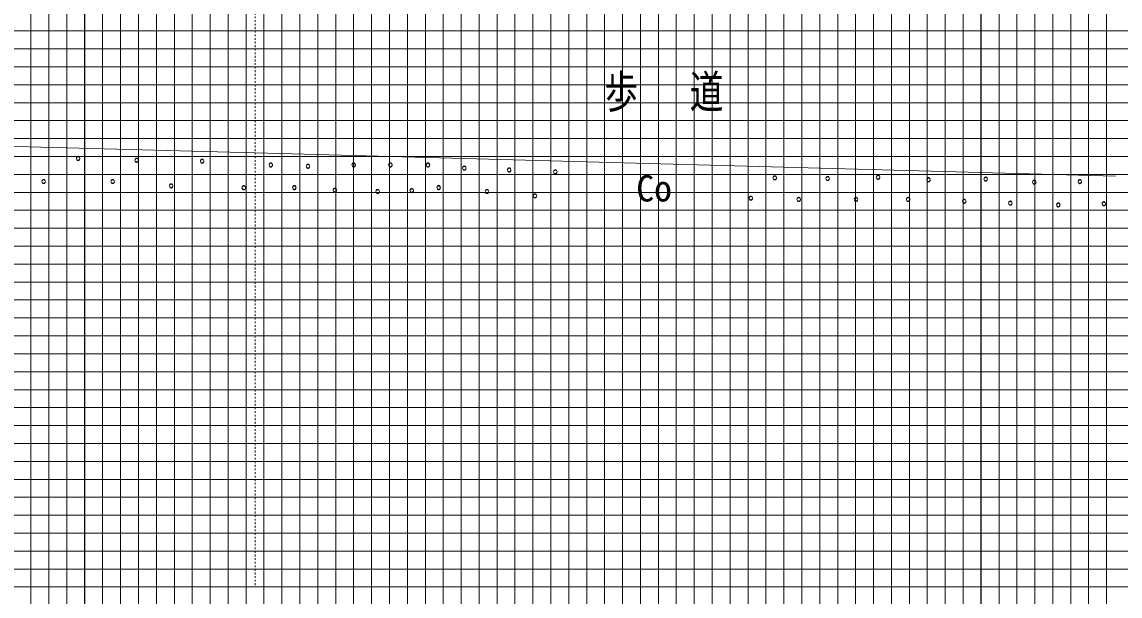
# Model space of a CAD drawing. Units: millimetres on the paper. Extents: x -400 to 400, y -1955 to 275.
# Drawn here: x -104 to -42.8, y -213.5 to -181.5 of the extents above; entities that cross this region are included whole.
import ezdxf
from ezdxf.enums import TextEntityAlignment as Align

# ---------------------------------------------------------------- set-up
doc = ezdxf.new("R2010")
doc.units = ezdxf.units.MM
doc.linetypes.add('DASHED_DOTTED', pattern=[9.25, 6, -1.5, 0.25, -1.5])
doc.linetypes.add('LONG_DASHED_DOTTED', pattern=[15.25, 12, -1.5, 0.25, -1.5])
doc.layers.add('0-0', color=7, linetype='Continuous')
doc.layers.add('0-1_レイヤ1', color=7, linetype='Continuous', lineweight=13)
doc.styles.add('ＭＳ ゴシック', font='')
doc.styles.get('ＭＳ ゴシック').set_extended_font_data('MS Gothic')

# ---------------------------------------------------------------- blocks, each defined once
blk = doc.blocks.new('EVOBLK_2011051147_62')
at = {"layer": '0-1_レイヤ1', "color": 131}
for p, q in [((317, 22), (317, 572)), ((318, 22), (318, 572)), ((319, 22), (319, 572)), ((321, 22), (321, 572)), ((322, 22), (322, 572)), ((323, 22), (323, 572)), ((324, 22), (324, 572)), ((325, 22), (325, 572)), ((326, 22), (326, 572)), ((327, 22), (327, 572)), ((328, 22), (328, 572)), ((329, 22), (329, 572)), ((331, 22), (331, 572)), ((332, 22), (332, 572)), ((333, 22), (333, 572)), ((334, 22), (334, 572)), ((335, 22), (335, 572)), ((336, 22), (336, 572)), ((337, 22), (337, 572)), ((338, 22), (338, 572)), ((339, 22), (339, 572)), ((341, 22), (341, 572)), ((342, 22), (342, 572)), ((343, 22), (343, 572)), ((344, 22), (344, 572)), ((345, 22), (345, 572)), ((346, 22), (346, 572)), ((347, 22), (347, 572)), ((348, 22), (348, 572)), ((349, 22), (349, 572)), ((351, 22), (351, 572)), ((352, 22), (352, 572)), ((353, 22), (353, 572)), ((354, 22), (354, 572)), ((355, 22), (355, 572)), ((356, 22), (356, 572)), ((357, 22), (357, 572)), ((358, 22), (358, 572)), ((359, 22), (359, 572)), ((361, 22), (361, 572)), ((362, 22), (362, 572)), ((363, 22), (363, 572)), ((364, 22), (364, 572)), ((365, 22), (365, 572)), ((366, 22), (366, 572)), ((367, 22), (367, 572)), ((368, 22), (368, 572)), ((369, 22), (369, 572)), ((371, 22), (371, 572)), ((372, 22), (372, 572)), ((373, 22), (373, 572)), ((374, 22), (374, 572)), ((375, 22), (375, 572)), ((376, 22), (376, 572)), ((377, 22), (377, 572)), ((20, 115), (820, 115)), ((20, 114), (820, 114)), ((20, 113), (820, 113)), ((20, 111), (820, 111)), ((20, 110), (820, 110)), ((20, 109), (820, 109)), ((20, 108), (820, 108)), ((20, 107), (820, 107)), ((20, 106), (820, 106)), ((20, 105), (820, 105)), ((20, 104), (820, 104)), ((20, 103), (820, 103)), ((20, 101), (820, 101)), ((20, 100), (820, 100)), ((20, 99), (820, 99)), ((20, 98), (820, 98)), ((20, 97), (820, 97)), ((20, 96), (820, 96)), ((20, 95), (820, 95)), ((20, 94), (820, 94)), ((20, 93), (820, 93)), ((20, 91), (820, 91)), ((20, 90), (820, 90)), ((20, 89), (820, 89)), ((20, 88), (820, 88)), ((20, 87), (820, 87)), ((20, 86), (820, 86)), ((20, 85), (820, 85)), ((20, 84), (820, 84))]:
    blk.add_line(p, q, dxfattribs=at)
at = {"layer": '0-1_レイヤ1', "color": 4, "lineweight": 25}
for p, q in [((320, 22), (320, 572)), ((370, 22), (370, 572))]:
    blk.add_line(p, q, dxfattribs=at)
at = {"layer": '0-1_レイヤ1', "color": 131, "lineweight": 18}
for p, q in [((330, 22), (330, 572)), ((340, 22), (340, 572)), ((350, 22), (350, 572)), ((360, 22), (360, 572)), ((20, 112), (820, 112)), ((20, 102), (820, 102)), ((20, 92), (820, 92))]:
    blk.add_line(p, q, dxfattribs=at)
blk = doc.blocks.new('CCURVE_ORG072')
at = {"layer": '0-1_レイヤ1', "linetype": 'LONG_DASHED_DOTTED', "lineweight": 25}
for start, end in [(90, 270), (270, 90)]:
    blk.add_arc((44316887.2, 34316426), 10, start, end, dxfattribs=at)
blk = doc.blocks.new('CCURVE_ORG073')
at = {"layer": '0-1_レイヤ1', "linetype": 'LONG_DASHED_DOTTED', "lineweight": 25}
for start, end in [(90, 270), (270, 90)]:
    blk.add_arc((44316655.1, 34316574.2), 10, start, end, dxfattribs=at)
blk = doc.blocks.new('CCURVE_ORG074')
at = {"layer": '0-1_レイヤ1', "linetype": 'LONG_DASHED_DOTTED', "lineweight": 25}
for start, end in [(90, 270), (270, 90)]:
    blk.add_arc((44316482.2, 34316435.9), 10, start, end, dxfattribs=at)
blk = doc.blocks.new('CCURVE_ORG075')
at = {"layer": '0-1_レイヤ1', "linetype": 'LONG_DASHED_DOTTED', "lineweight": 25}
for start, end in [(90, 270), (270, 90)]:
    blk.add_arc((44316289.5, 34316579.2), 10, start, end, dxfattribs=at)
blk = doc.blocks.new('CCURVE_ORG076')
at = {"layer": '0-1_レイヤ1', "linetype": 'LONG_DASHED_DOTTED', "lineweight": 25}
for start, end in [(90, 270), (270, 90)]:
    blk.add_arc((44316156.1, 34316460.6), 10, start, end, dxfattribs=at)
blk = doc.blocks.new('CCURVE_ORG077')
at = {"layer": '0-1_レイヤ1', "linetype": 'LONG_DASHED_DOTTED', "lineweight": 25}
for start, end in [(90, 270), (270, 90)]:
    blk.add_arc((44315963.5, 34316589.1), 10, start, end, dxfattribs=at)
blk = doc.blocks.new('CCURVE_ORG078')
at = {"layer": '0-1_レイヤ1', "linetype": 'LONG_DASHED_DOTTED', "lineweight": 25}
for start, end in [(90, 270), (270, 90)]:
    blk.add_arc((44315770.8, 34316460.6), 10, start, end, dxfattribs=at)
blk = doc.blocks.new('CCURVE_ORG099')
at = {"layer": '0-1_レイヤ1', "linetype": 'LONG_DASHED_DOTTED', "lineweight": 25}
for start, end in [(90, 270), (270, 90)]:
    blk.add_arc((44317038.2, 34316552.7), 10, start, end, dxfattribs=at)
blk = doc.blocks.new('CCURVE_ORG100')
at = {"layer": '0-1_レイヤ1', "linetype": 'LONG_DASHED_DOTTED', "lineweight": 25}
for start, end in [(90, 270), (270, 90)]:
    blk.add_arc((44317169.2, 34316426.4), 10, start, end, dxfattribs=at)
blk = doc.blocks.new('CCURVE_ORG101')
at = {"layer": '0-1_レイヤ1', "linetype": 'LONG_DASHED_DOTTED', "lineweight": 25}
for start, end in [(90, 270), (270, 90)]:
    blk.add_arc((44317245.4, 34316545.6), 10, start, end, dxfattribs=at)
blk = doc.blocks.new('CCURVE_ORG102')
at = {"layer": '0-1_レイヤ1', "linetype": 'LONG_DASHED_DOTTED', "lineweight": 25}
for start, end in [(90, 270), (270, 90)]:
    blk.add_arc((44317395.5, 34316412.2), 10, start, end, dxfattribs=at)
blk = doc.blocks.new('CCURVE_ORG103')
at = {"layer": '0-1_レイヤ1', "linetype": 'LONG_DASHED_DOTTED', "lineweight": 25}
for start, end in [(90, 270), (270, 90)]:
    blk.add_arc((44317500.4, 34316552.7), 10, start, end, dxfattribs=at)
blk = doc.blocks.new('CCURVE_ORG104')
at = {"layer": '0-1_レイヤ1', "linetype": 'LONG_DASHED_DOTTED', "lineweight": 25}
for start, end in [(90, 270), (270, 90)]:
    blk.add_arc((44317633.8, 34316405), 10, start, end, dxfattribs=at)
blk = doc.blocks.new('CCURVE_ORG105')
at = {"layer": '0-1_レイヤ1', "linetype": 'LONG_DASHED_DOTTED', "lineweight": 25}
for start, end in [(90, 270), (270, 90)]:
    blk.add_arc((44317705.2, 34316552.7), 10, start, end, dxfattribs=at)
blk = doc.blocks.new('CCURVE_ORG106')
at = {"layer": '0-1_レイヤ1', "linetype": 'LONG_DASHED_DOTTED', "lineweight": 25}
for start, end in [(90, 270), (270, 90)]:
    blk.add_arc((44317824.4, 34316409.8), 10, start, end, dxfattribs=at)
blk = doc.blocks.new('CCURVE_ORG107')
at = {"layer": '0-1_レイヤ1', "linetype": 'LONG_DASHED_DOTTED', "lineweight": 25}
for start, end in [(90, 270), (270, 90)]:
    blk.add_arc((44317914.9, 34316552.7), 10, start, end, dxfattribs=at)
blk = doc.blocks.new('CCURVE_ORG108')
at = {"layer": '0-1_レイヤ1', "linetype": 'LONG_DASHED_DOTTED', "lineweight": 25}
for start, end in [(90, 270), (270, 90)]:
    blk.add_arc((44317974.4, 34316426.4), 10, start, end, dxfattribs=at)
blk = doc.blocks.new('CCURVE_ORG109')
at = {"layer": '0-1_レイヤ1', "linetype": 'LONG_DASHED_DOTTED', "lineweight": 25}
for start, end in [(90, 270), (270, 90)]:
    blk.add_arc((44318117.3, 34316535.1), 10, start, end, dxfattribs=at)
blk = doc.blocks.new('CCURVE_ORG110')
at = {"layer": '0-1_レイヤ1', "linetype": 'LONG_DASHED_DOTTED', "lineweight": 25}
for start, end in [(90, 270), (270, 90)]:
    blk.add_arc((44318244.3, 34316404.7), 10, start, end, dxfattribs=at)
blk = doc.blocks.new('CCURVE_ORG111')
at = {"layer": '0-1_レイヤ1', "linetype": 'LONG_DASHED_DOTTED', "lineweight": 25}
for start, end in [(90, 270), (270, 90)]:
    blk.add_arc((44318367.8, 34316524.8), 10, start, end, dxfattribs=at)
blk = doc.blocks.new('CCURVE_ORG112')
at = {"layer": '0-1_レイヤ1', "linetype": 'LONG_DASHED_DOTTED', "lineweight": 25}
for start, end in [(90, 270), (270, 90)]:
    blk.add_arc((44318511.8, 34316380.7), 10, start, end, dxfattribs=at)
blk = doc.blocks.new('CCURVE_ORG113')
at = {"layer": '0-1_レイヤ1', "linetype": 'LONG_DASHED_DOTTED', "lineweight": 25}
for start, end in [(90, 270), (270, 90)]:
    blk.add_arc((44318625.1, 34316514.5), 10, start, end, dxfattribs=at)
blk = doc.blocks.new('CCURVE_ORG114')
at = {"layer": '0-1_レイヤ1', "linetype": 'LONG_DASHED_DOTTED', "lineweight": 25}
for start, end in [(90, 270), (270, 90)]:
    blk.add_arc((44321684.5, 34316336.7), 10, start, end, dxfattribs=at)
blk = doc.blocks.new('CCURVE_ORG115')
at = {"layer": '0-1_レイヤ1', "linetype": 'LONG_DASHED_DOTTED', "lineweight": 25}
for start, end in [(90, 270), (270, 90)]:
    blk.add_arc((44321550.7, 34316460.2), 10, start, end, dxfattribs=at)
blk = doc.blocks.new('CCURVE_ORG116')
at = {"layer": '0-1_レイヤ1', "linetype": 'LONG_DASHED_DOTTED', "lineweight": 25}
for start, end in [(90, 270), (270, 90)]:
    blk.add_arc((44321430.6, 34316329.9), 10, start, end, dxfattribs=at)
blk = doc.blocks.new('CCURVE_ORG117')
at = {"layer": '0-1_レイヤ1', "linetype": 'LONG_DASHED_DOTTED', "lineweight": 25}
for start, end in [(90, 270), (270, 90)]:
    blk.add_arc((44321296.8, 34316456.8), 10, start, end, dxfattribs=at)
blk = doc.blocks.new('CCURVE_ORG118')
at = {"layer": '0-1_レイヤ1', "linetype": 'LONG_DASHED_DOTTED', "lineweight": 25}
for start, end in [(90, 270), (270, 90)]:
    blk.add_arc((44321163.1, 34316340.2), 10, start, end, dxfattribs=at)
blk = doc.blocks.new('CCURVE_ORG119')
at = {"layer": '0-1_レイヤ1', "linetype": 'LONG_DASHED_DOTTED', "lineweight": 25}
for start, end in [(90, 270), (270, 90)]:
    blk.add_arc((44321025.8, 34316474), 10, start, end, dxfattribs=at)
blk = doc.blocks.new('CCURVE_ORG120')
at = {"layer": '0-1_レイヤ1', "linetype": 'LONG_DASHED_DOTTED', "lineweight": 25}
for start, end in [(90, 270), (270, 90)]:
    blk.add_arc((44320905.8, 34316350.5), 10, start, end, dxfattribs=at)
blk = doc.blocks.new('CCURVE_ORG121')
at = {"layer": '0-1_レイヤ1', "linetype": 'LONG_DASHED_DOTTED', "lineweight": 25}
for start, end in [(90, 270), (270, 90)]:
    blk.add_arc((44320706.8, 34316470.5), 10, start, end, dxfattribs=at)
blk = doc.blocks.new('CCURVE_ORG122')
at = {"layer": '0-1_レイヤ1', "linetype": 'LONG_DASHED_DOTTED', "lineweight": 25}
for start, end in [(90, 270), (270, 90)]:
    blk.add_arc((44320593.6, 34316360.8), 10, start, end, dxfattribs=at)
blk = doc.blocks.new('CCURVE_ORG123')
at = {"layer": '0-1_レイヤ1', "linetype": 'LONG_DASHED_DOTTED', "lineweight": 25}
for start, end in [(90, 270), (270, 90)]:
    blk.add_arc((44320425.5, 34316484.3), 10, start, end, dxfattribs=at)
blk = doc.blocks.new('CCURVE_ORG124')
at = {"layer": '0-1_レイヤ1', "linetype": 'LONG_DASHED_DOTTED', "lineweight": 25}
for start, end in [(90, 270), (270, 90)]:
    blk.add_arc((44320302, 34316360.8), 10, start, end, dxfattribs=at)
blk = doc.blocks.new('CCURVE_ORG125')
at = {"layer": '0-1_レイヤ1', "linetype": 'LONG_DASHED_DOTTED', "lineweight": 25}
for start, end in [(90, 270), (270, 90)]:
    blk.add_arc((44320144.2, 34316477.4), 10, start, end, dxfattribs=at)
blk = doc.blocks.new('CCURVE_ORG126')
at = {"layer": '0-1_レイヤ1', "linetype": 'LONG_DASHED_DOTTED', "lineweight": 25}
for start, end in [(90, 270), (270, 90)]:
    blk.add_arc((44319983, 34316360.8), 10, start, end, dxfattribs=at)
blk = doc.blocks.new('CCURVE_ORG127')
at = {"layer": '0-1_レイヤ1', "linetype": 'LONG_DASHED_DOTTED', "lineweight": 25}
for start, end in [(90, 270), (270, 90)]:
    blk.add_arc((44319849.2, 34316480.8), 10, start, end, dxfattribs=at)
blk = doc.blocks.new('CCURVE_ORG128')
at = {"layer": '0-1_レイヤ1', "linetype": 'LONG_DASHED_DOTTED', "lineweight": 25}
for start, end in [(90, 270), (270, 90)]:
    blk.add_arc((44319715.4, 34316367.6), 10, start, end, dxfattribs=at)
blk = doc.blocks.new('円 中塗り_71')
at = {"layer": '0-1_レイヤ1'}
blk.add_circle((44316887.2, 34316426), 10, dxfattribs=at)
blk = doc.blocks.new('円 中塗り_72')
at = {"layer": '0-1_レイヤ1'}
blk.add_circle((44316655.1, 34316574.2), 10, dxfattribs=at)
blk = doc.blocks.new('円 中塗り_73')
at = {"layer": '0-1_レイヤ1'}
blk.add_circle((44316482.2, 34316435.9), 10, dxfattribs=at)
blk = doc.blocks.new('円 中塗り_74')
at = {"layer": '0-1_レイヤ1'}
blk.add_circle((44316289.5, 34316579.2), 10, dxfattribs=at)
blk = doc.blocks.new('円 中塗り_75')
at = {"layer": '0-1_レイヤ1'}
blk.add_circle((44316156.1, 34316460.6), 10, dxfattribs=at)
blk = doc.blocks.new('円 中塗り_76')
at = {"layer": '0-1_レイヤ1'}
blk.add_circle((44315963.5, 34316589.1), 10, dxfattribs=at)
blk = doc.blocks.new('円 中塗り_77')
at = {"layer": '0-1_レイヤ1'}
blk.add_circle((44315770.8, 34316460.6), 10, dxfattribs=at)
blk = doc.blocks.new('円 中塗り_98')
at = {"layer": '0-1_レイヤ1'}
blk.add_circle((44317038.2, 34316552.7), 10, dxfattribs=at)
blk = doc.blocks.new('円 中塗り_99')
at = {"layer": '0-1_レイヤ1'}
blk.add_circle((44317169.2, 34316426.4), 10, dxfattribs=at)
blk = doc.blocks.new('円 中塗り_100')
at = {"layer": '0-1_レイヤ1'}
blk.add_circle((44317245.4, 34316545.6), 10, dxfattribs=at)
blk = doc.blocks.new('円 中塗り_101')
at = {"layer": '0-1_レイヤ1'}
blk.add_circle((44317395.5, 34316412.2), 10, dxfattribs=at)
blk = doc.blocks.new('円 中塗り_102')
at = {"layer": '0-1_レイヤ1'}
blk.add_circle((44317500.4, 34316552.7), 10, dxfattribs=at)
blk = doc.blocks.new('円 中塗り_103')
at = {"layer": '0-1_レイヤ1'}
blk.add_circle((44317633.8, 34316405), 10, dxfattribs=at)
blk = doc.blocks.new('円 中塗り_104')
at = {"layer": '0-1_レイヤ1'}
blk.add_circle((44317705.2, 34316552.7), 10, dxfattribs=at)
blk = doc.blocks.new('円 中塗り_105')
at = {"layer": '0-1_レイヤ1'}
blk.add_circle((44317824.4, 34316409.8), 10, dxfattribs=at)
blk = doc.blocks.new('円 中塗り_106')
at = {"layer": '0-1_レイヤ1'}
blk.add_circle((44317914.9, 34316552.7), 10, dxfattribs=at)
blk = doc.blocks.new('円 中塗り_107')
at = {"layer": '0-1_レイヤ1'}
blk.add_circle((44317974.4, 34316426.4), 10, dxfattribs=at)
blk = doc.blocks.new('円 中塗り_108')
at = {"layer": '0-1_レイヤ1'}
blk.add_circle((44318117.3, 34316535.1), 10, dxfattribs=at)
blk = doc.blocks.new('円 中塗り_109')
at = {"layer": '0-1_レイヤ1'}
blk.add_circle((44318244.3, 34316404.7), 10, dxfattribs=at)
blk = doc.blocks.new('円 中塗り_110')
at = {"layer": '0-1_レイヤ1'}
blk.add_circle((44318367.8, 34316524.8), 10, dxfattribs=at)
blk = doc.blocks.new('円 中塗り_111')
at = {"layer": '0-1_レイヤ1'}
blk.add_circle((44318511.8, 34316380.7), 10, dxfattribs=at)
blk = doc.blocks.new('円 中塗り_112')
at = {"layer": '0-1_レイヤ1'}
blk.add_circle((44318625.1, 34316514.5), 10, dxfattribs=at)
blk = doc.blocks.new('円 中塗り_113')
at = {"layer": '0-1_レイヤ1'}
blk.add_circle((44321684.5, 34316336.7), 10, dxfattribs=at)
blk = doc.blocks.new('円 中塗り_114')
at = {"layer": '0-1_レイヤ1'}
blk.add_circle((44321550.7, 34316460.2), 10, dxfattribs=at)
blk = doc.blocks.new('円 中塗り_115')
at = {"layer": '0-1_レイヤ1'}
blk.add_circle((44321430.6, 34316329.9), 10, dxfattribs=at)
blk = doc.blocks.new('円 中塗り_116')
at = {"layer": '0-1_レイヤ1'}
blk.add_circle((44321296.8, 34316456.8), 10, dxfattribs=at)
blk = doc.blocks.new('円 中塗り_117')
at = {"layer": '0-1_レイヤ1'}
blk.add_circle((44321163.1, 34316340.2), 10, dxfattribs=at)
blk = doc.blocks.new('円 中塗り_118')
at = {"layer": '0-1_レイヤ1'}
blk.add_circle((44321025.8, 34316474), 10, dxfattribs=at)
blk = doc.blocks.new('円 中塗り_119')
at = {"layer": '0-1_レイヤ1'}
blk.add_circle((44320905.8, 34316350.5), 10, dxfattribs=at)
blk = doc.blocks.new('円 中塗り_120')
at = {"layer": '0-1_レイヤ1'}
blk.add_circle((44320706.8, 34316470.5), 10, dxfattribs=at)
blk = doc.blocks.new('円 中塗り_121')
at = {"layer": '0-1_レイヤ1'}
blk.add_circle((44320593.6, 34316360.8), 10, dxfattribs=at)
blk = doc.blocks.new('円 中塗り_122')
at = {"layer": '0-1_レイヤ1'}
blk.add_circle((44320425.5, 34316484.3), 10, dxfattribs=at)
blk = doc.blocks.new('円 中塗り_123')
at = {"layer": '0-1_レイヤ1'}
blk.add_circle((44320302, 34316360.8), 10, dxfattribs=at)
blk = doc.blocks.new('円 中塗り_124')
at = {"layer": '0-1_レイヤ1'}
blk.add_circle((44320144.2, 34316477.4), 10, dxfattribs=at)
blk = doc.blocks.new('円 中塗り_125')
at = {"layer": '0-1_レイヤ1'}
blk.add_circle((44319983, 34316360.8), 10, dxfattribs=at)
blk = doc.blocks.new('円 中塗り_126')
at = {"layer": '0-1_レイヤ1'}
blk.add_circle((44319849.2, 34316480.8), 10, dxfattribs=at)
blk = doc.blocks.new('円 中塗り_127')
at = {"layer": '0-1_レイヤ1'}
blk.add_circle((44319715.4, 34316367.6), 10, dxfattribs=at)
blk = doc.blocks.new('測量図')
at = {"layer": '0-1_レイヤ1', "linetype": 'DASHED_DOTTED'}
blk.add_line((44316950, 34319000.4), (44316950, 34314199), dxfattribs=at)
at = {"layer": '0-1_レイヤ1'}
blk.add_lwpolyline([(44306000, 34316910), (44316950, 34316620), (44321750, 34316490)], dxfattribs=at)
at = {"layer": '0-0'}
for name in ['円 中塗り_76', '円 中塗り_74', '円 中塗り_72', '円 中塗り_98', '円 中塗り_100', '円 中塗り_102', '円 中塗り_104', '円 中塗り_106', '円 中塗り_108', '円 中塗り_110', '円 中塗り_112', '円 中塗り_126', '円 中塗り_124', '円 中塗り_122', '円 中塗り_120', '円 中塗り_118', '円 中塗り_77', '円 中塗り_75', '円 中塗り_73', '円 中塗り_71', '円 中塗り_99', '円 中塗り_101', '円 中塗り_103', '円 中塗り_105', '円 中塗り_107', '円 中塗り_116', '円 中塗り_114', '円 中塗り_109', '円 中塗り_111', '円 中塗り_127', '円 中塗り_125', '円 中塗り_123', '円 中塗り_121', '円 中塗り_119', '円 中塗り_117', '円 中塗り_115', '円 中塗り_113']:
    blk.add_blockref(name, (0, 0), dxfattribs=at)
at = {"layer": '0-1_レイヤ1'}
for name in ['CCURVE_ORG077', 'CCURVE_ORG075', 'CCURVE_ORG073', 'CCURVE_ORG099', 'CCURVE_ORG101', 'CCURVE_ORG103', 'CCURVE_ORG105', 'CCURVE_ORG107', 'CCURVE_ORG109', 'CCURVE_ORG111', 'CCURVE_ORG113', 'CCURVE_ORG127', 'CCURVE_ORG125', 'CCURVE_ORG123', 'CCURVE_ORG121', 'CCURVE_ORG119', 'CCURVE_ORG078', 'CCURVE_ORG076', 'CCURVE_ORG074', 'CCURVE_ORG072', 'CCURVE_ORG100', 'CCURVE_ORG102', 'CCURVE_ORG104', 'CCURVE_ORG106', 'CCURVE_ORG108', 'CCURVE_ORG117', 'CCURVE_ORG115', 'CCURVE_ORG110', 'CCURVE_ORG112', 'CCURVE_ORG128', 'CCURVE_ORG126', 'CCURVE_ORG124', 'CCURVE_ORG122', 'CCURVE_ORG120', 'CCURVE_ORG118', 'CCURVE_ORG116', 'CCURVE_ORG114']:
    blk.add_blockref(name, (0, 0), dxfattribs=at)
at = {"layer": '0-1_レイヤ1', "style": 'ＭＳ ゴシック'}
blk.add_text('Co', height=146.6, dxfattribs=at).set_placement((44319076.4, 34316305.2), align=Align.BOTTOM_LEFT)
at = {"layer": '0-1_レイヤ1', "insert": (44318899.1, 34316847.8), "char_height": 183.3, "attachment_point": 7, "style": 'ＭＳ ゴシック'}
blk.add_mtext('\\T1.27;\\W0.75;歩\u3000道', dxfattribs=at)

msp = doc.modelspace()

# ---------------------------------------------------------------- block references
at = {"layer": '0-0'}
msp.add_blockref('EVOBLK_2011051147_62', (-420.5, -297), dxfattribs=at)
at = {"layer": '0-0', "xscale": 0.01, "yscale": 0.01}
msp.add_blockref('測量図', (-443260.5, -343355), dxfattribs=at)

doc.saveas('drawing.dxf')
